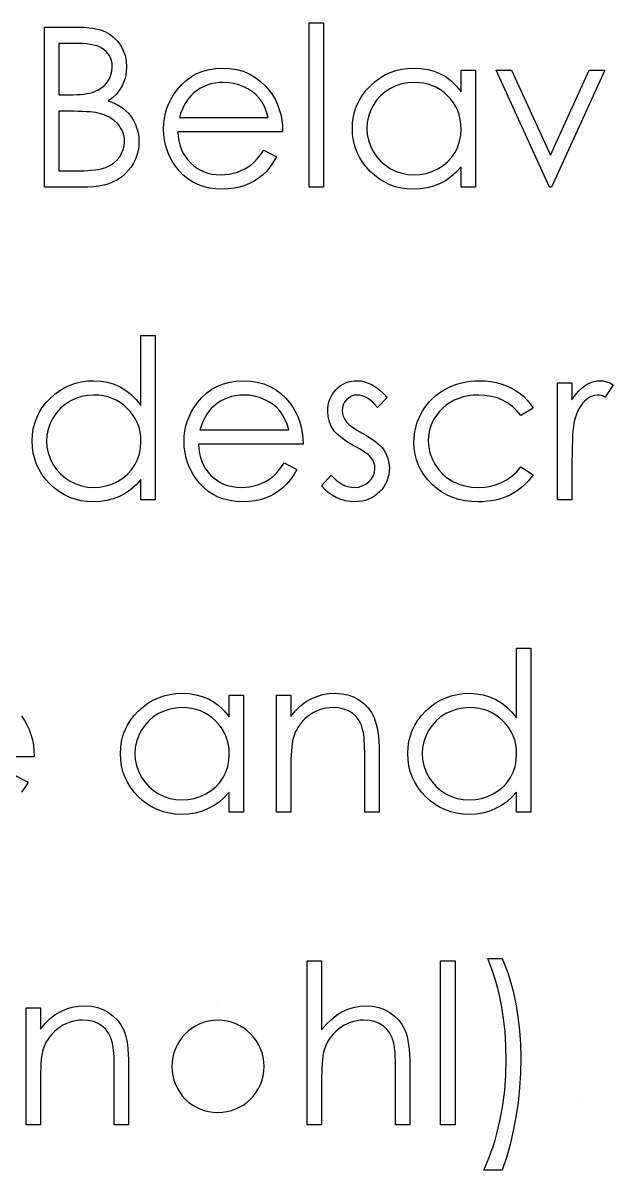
# Model space of a CAD drawing. Header units: millimetres. Extents: x -43 to 250, y -7 to 120.
# Drawn here: x 4.49 to 17.39, y 94.75 to 119.82 of the extents above; entities that cross this region are included whole.
import ezdxf

# ---------------------------------------------------------------- set-up
doc = ezdxf.new("R2010")
doc.units = ezdxf.units.MM

msp = doc.modelspace()

# ---------------------------------------------------------------- linework, layer by layer
at = {"color": 7, "linetype": 'Continuous'}
for p, q in [((8.753, 98.337), (8.753, 98.337)), ((16.694, 96.272), (16.694, 96.272))]:
    msp.add_line(p, q, dxfattribs=at)
at = {"color": 7, "linetype": 'Continuous', "flags": 128}
for points in [[(4.96, 119.734), (5.643, 119.734), (5.643, 119.734), (5.743, 119.733), (5.837, 119.728), (5.926, 119.72), (6.008, 119.709), (6.084, 119.695), (6.154, 119.678), (6.219, 119.658), (6.277, 119.634), (6.382, 119.577), (6.475, 119.508), (6.557, 119.423), (6.627, 119.327), (6.683, 119.22), (6.723, 119.109), (6.747, 118.99), (6.755, 118.867), (6.755, 118.867), (6.749, 118.751), (6.729, 118.641), (6.697, 118.536), (6.652, 118.436), (6.595, 118.344), (6.526, 118.261), (6.444, 118.187), (6.351, 118.122), (6.351, 118.122), (6.469, 118.074), (6.574, 118.023), (6.663, 117.966), (6.738, 117.906), (6.802, 117.841), (6.858, 117.77), (6.907, 117.692), (6.949, 117.607), (6.982, 117.518), (7.005, 117.425), (7.019, 117.328), (7.024, 117.227), (7.024, 117.227), (7.019, 117.125), (7.005, 117.027), (6.982, 116.933), (6.949, 116.843), (6.906, 116.757), (6.853, 116.674), (6.792, 116.596), (6.721, 116.522), (6.642, 116.455), (6.556, 116.396), (6.464, 116.347), (6.366, 116.306), (6.261, 116.275), (6.149, 116.252), (6.032, 116.238), (5.907, 116.234), (5.907, 116.234), (4.96, 116.234), (4.96, 116.234), (4.96, 119.734)], [(10.749, 119.824), (11.063, 119.824), (11.063, 119.824), (11.063, 116.234), (11.063, 116.234), (10.749, 116.234), (10.749, 116.234), (10.749, 119.824)], [(5.274, 119.375), (5.274, 118.253), (5.274, 118.253), (5.485, 118.253), (5.485, 118.253), (5.578, 118.255), (5.664, 118.257), (5.744, 118.263), (5.818, 118.27), (5.885, 118.28), (5.946, 118.292), (6.001, 118.305), (6.049, 118.321), (6.135, 118.36), (6.211, 118.409), (6.278, 118.467), (6.335, 118.535), (6.381, 118.61), (6.414, 118.69), (6.435, 118.773), (6.441, 118.86), (6.441, 118.86), (6.438, 118.919), (6.43, 118.974), (6.416, 119.026), (6.397, 119.075), (6.372, 119.121), (6.341, 119.163), (6.305, 119.202), (6.264, 119.238), (6.216, 119.27), (6.162, 119.298), (6.102, 119.321), (6.034, 119.341), (5.961, 119.355), (5.881, 119.367), (5.794, 119.373), (5.701, 119.375), (5.701, 119.375), (5.274, 119.375)], [(9.752, 117.042), (10.031, 116.895), (10.031, 116.895), (9.962, 116.778), (9.888, 116.673), (9.81, 116.579), (9.726, 116.498), (9.637, 116.427), (9.543, 116.365), (9.443, 116.312), (9.337, 116.268), (9.226, 116.233), (9.107, 116.209), (8.982, 116.194), (8.849, 116.189), (8.849, 116.189), (8.702, 116.195), (8.563, 116.214), (8.433, 116.246), (8.31, 116.29), (8.197, 116.347), (8.091, 116.416), (7.993, 116.498), (7.904, 116.593), (7.824, 116.695), (7.754, 116.801), (7.696, 116.911), (7.648, 117.023), (7.61, 117.139), (7.584, 117.258), (7.568, 117.38), (7.563, 117.506), (7.563, 117.506), (7.568, 117.624), (7.581, 117.739), (7.604, 117.85), (7.636, 117.959), (7.678, 118.064), (7.728, 118.166), (7.789, 118.264), (7.857, 118.36), (7.857, 118.36), (7.955, 118.471), (8.06, 118.569), (8.173, 118.65), (8.294, 118.717), (8.423, 118.769), (8.56, 118.807), (8.704, 118.829), (8.857, 118.837), (8.857, 118.837), (9.014, 118.829), (9.163, 118.805), (9.304, 118.766), (9.437, 118.711), (9.562, 118.64), (9.678, 118.553), (9.787, 118.451), (9.887, 118.333), (9.887, 118.333), (9.952, 118.241), (10.007, 118.145), (10.055, 118.041), (10.093, 117.934), (10.124, 117.82), (10.146, 117.701), (10.16, 117.576), (10.165, 117.446), (10.165, 117.446), (7.877, 117.446), (7.877, 117.446), (7.883, 117.345), (7.897, 117.248), (7.92, 117.156), (7.951, 117.069), (7.988, 116.987), (8.035, 116.909), (8.089, 116.836), (8.152, 116.768), (8.22, 116.706), (8.293, 116.652), (8.369, 116.606), (8.45, 116.569), (8.534, 116.54), (8.622, 116.52), (8.714, 116.507), (8.81, 116.503), (8.81, 116.503), (8.904, 116.507), (8.996, 116.518), (9.087, 116.537), (9.177, 116.563), (9.263, 116.595), (9.342, 116.633), (9.414, 116.675), (9.48, 116.722), (9.544, 116.779), (9.611, 116.852), (9.68, 116.939), (9.752, 117.042)], [(14.383, 118.792), (14.383, 116.234), (14.383, 116.234), (14.069, 116.234), (14.069, 116.234), (14.069, 116.676), (14.069, 116.676), (13.961, 116.559), (13.846, 116.458), (13.724, 116.374), (13.597, 116.306), (13.463, 116.255), (13.323, 116.219), (13.177, 116.196), (13.025, 116.189), (13.025, 116.189), (12.889, 116.195), (12.759, 116.214), (12.633, 116.244), (12.513, 116.286), (12.398, 116.341), (12.287, 116.407), (12.182, 116.486), (12.082, 116.577), (11.99, 116.676), (11.91, 116.781), (11.844, 116.891), (11.788, 117.007), (11.746, 117.127), (11.716, 117.253), (11.697, 117.384), (11.691, 117.52), (11.691, 117.52), (11.697, 117.653), (11.716, 117.782), (11.746, 117.905), (11.79, 118.025), (11.845, 118.138), (11.913, 118.247), (11.992, 118.351), (12.085, 118.45), (12.186, 118.541), (12.293, 118.619), (12.403, 118.686), (12.52, 118.74), (12.641, 118.783), (12.767, 118.813), (12.898, 118.83), (13.034, 118.837), (13.034, 118.837), (13.191, 118.829), (13.339, 118.806), (13.48, 118.766), (13.613, 118.712), (13.739, 118.642), (13.857, 118.552), (13.967, 118.445), (14.069, 118.318), (14.069, 118.318), (14.069, 118.792), (14.069, 118.792), (14.383, 118.792)], [(14.832, 118.792), (15.172, 118.792), (15.172, 118.792), (16.021, 116.93), (16.021, 116.93), (16.87, 118.792), (16.87, 118.792), (17.21, 118.792), (17.21, 118.792), (16.044, 116.234), (16.044, 116.234), (15.999, 116.234), (15.999, 116.234), (14.832, 118.792)], [(9.851, 117.76), (9.814, 117.884), (9.769, 117.995), (9.716, 118.092), (9.656, 118.176), (9.587, 118.25), (9.507, 118.317), (9.417, 118.376), (9.317, 118.427), (9.21, 118.469), (9.1, 118.499), (8.988, 118.517), (8.873, 118.522), (8.873, 118.522), (8.779, 118.519), (8.688, 118.508), (8.6, 118.489), (8.517, 118.463), (8.436, 118.429), (8.359, 118.388), (8.285, 118.339), (8.214, 118.283), (8.214, 118.283), (8.165, 118.236), (8.12, 118.185), (8.077, 118.128), (8.037, 118.065), (8.001, 117.997), (7.967, 117.923), (7.937, 117.844), (7.91, 117.76), (7.91, 117.76), (9.851, 117.76)], [(13.039, 118.522), (12.901, 118.514), (12.769, 118.49), (12.643, 118.448), (12.522, 118.391), (12.41, 118.318), (12.309, 118.232), (12.221, 118.133), (12.145, 118.02), (12.084, 117.9), (12.04, 117.775), (12.014, 117.647), (12.005, 117.516), (12.005, 117.516), (12.014, 117.386), (12.04, 117.258), (12.084, 117.134), (12.146, 117.012), (12.223, 116.898), (12.312, 116.798), (12.412, 116.711), (12.525, 116.637), (12.647, 116.578), (12.772, 116.537), (12.902, 116.512), (13.036, 116.503), (13.036, 116.503), (13.172, 116.512), (13.304, 116.536), (13.433, 116.578), (13.557, 116.636), (13.673, 116.708), (13.775, 116.792), (13.862, 116.888), (13.936, 116.995), (13.994, 117.113), (14.036, 117.237), (14.061, 117.368), (14.069, 117.507), (14.069, 117.507), (14.064, 117.613), (14.05, 117.715), (14.027, 117.812), (13.995, 117.905), (13.953, 117.993), (13.902, 118.077), (13.841, 118.156), (13.771, 118.231), (13.695, 118.3), (13.614, 118.359), (13.529, 118.409), (13.44, 118.45), (13.346, 118.482), (13.248, 118.504), (13.145, 118.518), (13.039, 118.522)], [(5.274, 117.894), (5.274, 116.593), (5.274, 116.593), (5.722, 116.593), (5.722, 116.593), (5.818, 116.594), (5.907, 116.597), (5.989, 116.603), (6.065, 116.611), (6.134, 116.621), (6.197, 116.634), (6.253, 116.648), (6.302, 116.665), (6.39, 116.707), (6.468, 116.758), (6.538, 116.82), (6.598, 116.892), (6.647, 116.972), (6.682, 117.054), (6.703, 117.139), (6.71, 117.227), (6.71, 117.227), (6.708, 117.283), (6.7, 117.337), (6.689, 117.389), (6.672, 117.439), (6.651, 117.487), (6.624, 117.534), (6.593, 117.579), (6.557, 117.622), (6.474, 117.699), (6.376, 117.764), (6.264, 117.815), (6.137, 117.853), (6.137, 117.853), (6.086, 117.863), (6.026, 117.871), (5.957, 117.878), (5.88, 117.884), (5.794, 117.889), (5.699, 117.891), (5.595, 117.894), (5.483, 117.894), (5.483, 117.894), (5.274, 117.894)], [(7.383, 112.99), (7.383, 109.401), (7.383, 109.401), (7.069, 109.401), (7.069, 109.401), (7.069, 109.843), (7.069, 109.843), (6.961, 109.725), (6.846, 109.624), (6.724, 109.54), (6.597, 109.473), (6.463, 109.422), (6.323, 109.385), (6.177, 109.363), (6.025, 109.356), (6.025, 109.356), (5.889, 109.362), (5.759, 109.38), (5.633, 109.41), (5.513, 109.453), (5.398, 109.507), (5.287, 109.574), (5.182, 109.652), (5.082, 109.744), (4.99, 109.843), (4.91, 109.948), (4.844, 110.058), (4.788, 110.173), (4.746, 110.294), (4.716, 110.419), (4.697, 110.551), (4.691, 110.687), (4.691, 110.687), (4.697, 110.82), (4.716, 110.949), (4.746, 111.072), (4.79, 111.191), (4.845, 111.305), (4.913, 111.414), (4.992, 111.518), (5.085, 111.617), (5.186, 111.707), (5.293, 111.786), (5.403, 111.852), (5.52, 111.906), (5.641, 111.949), (5.767, 111.979), (5.898, 111.997), (6.034, 112.003), (6.034, 112.003), (6.191, 111.995), (6.339, 111.97), (6.48, 111.927), (6.613, 111.868), (6.739, 111.792), (6.857, 111.7), (6.967, 111.59), (7.069, 111.463), (7.069, 111.463), (7.069, 112.99), (7.069, 112.99), (7.383, 112.99)], [(10.2, 110.208), (10.479, 110.062), (10.479, 110.062), (10.411, 109.945), (10.337, 109.84), (10.259, 109.746), (10.174, 109.664), (10.085, 109.593), (9.991, 109.532), (9.891, 109.478), (9.786, 109.434), (9.675, 109.4), (9.556, 109.375), (9.431, 109.361), (9.298, 109.356), (9.298, 109.356), (9.151, 109.362), (9.012, 109.381), (8.882, 109.413), (8.759, 109.457), (8.645, 109.514), (8.539, 109.583), (8.441, 109.665), (8.352, 109.76), (8.272, 109.862), (8.203, 109.968), (8.145, 110.077), (8.097, 110.19), (8.059, 110.306), (8.033, 110.424), (8.017, 110.547), (8.012, 110.673), (8.012, 110.673), (8.016, 110.79), (8.03, 110.905), (8.053, 111.017), (8.085, 111.125), (8.127, 111.231), (8.177, 111.332), (8.237, 111.431), (8.306, 111.526), (8.306, 111.526), (8.403, 111.638), (8.509, 111.735), (8.622, 111.817), (8.743, 111.884), (8.872, 111.936), (9.009, 111.974), (9.153, 111.996), (9.306, 112.003), (9.306, 112.003), (9.463, 111.996), (9.612, 111.972), (9.753, 111.932), (9.886, 111.878), (10.01, 111.807), (10.127, 111.72), (10.235, 111.618), (10.336, 111.5), (10.336, 111.5), (10.4, 111.408), (10.456, 111.311), (10.503, 111.208), (10.542, 111.1), (10.573, 110.987), (10.595, 110.867), (10.608, 110.743), (10.614, 110.612), (10.614, 110.612), (8.326, 110.612), (8.326, 110.612), (8.332, 110.511), (8.346, 110.414), (8.368, 110.323), (8.399, 110.236), (8.437, 110.154), (8.483, 110.076), (8.538, 110.003), (8.6, 109.934), (8.669, 109.873), (8.741, 109.819), (8.818, 109.773), (8.898, 109.736), (8.983, 109.707), (9.071, 109.687), (9.163, 109.674), (9.259, 109.67), (9.259, 109.67), (9.353, 109.673), (9.445, 109.685), (9.536, 109.704), (9.626, 109.729), (9.712, 109.762), (9.791, 109.8), (9.863, 109.842), (9.929, 109.889), (9.993, 109.945), (10.06, 110.018), (10.129, 110.105), (10.2, 110.208)], [(12.454, 111.639), (12.241, 111.42), (12.241, 111.42), (12.185, 111.483), (12.129, 111.538), (12.072, 111.584), (12.018, 111.622), (11.962, 111.651), (11.908, 111.672), (11.853, 111.685), (11.799, 111.689), (11.799, 111.689), (11.733, 111.683), (11.672, 111.663), (11.615, 111.631), (11.564, 111.585), (11.521, 111.531), (11.491, 111.474), (11.473, 111.411), (11.467, 111.345), (11.467, 111.345), (11.472, 111.285), (11.488, 111.226), (11.516, 111.169), (11.554, 111.113), (11.554, 111.113), (11.578, 111.084), (11.609, 111.055), (11.645, 111.023), (11.688, 110.991), (11.737, 110.957), (11.792, 110.923), (11.852, 110.886), (11.919, 110.849), (11.919, 110.849), (12, 110.803), (12.075, 110.757), (12.143, 110.712), (12.204, 110.667), (12.258, 110.622), (12.305, 110.578), (12.346, 110.534), (12.38, 110.49), (12.38, 110.49), (12.431, 110.4), (12.469, 110.304), (12.491, 110.202), (12.499, 110.095), (12.499, 110.095), (12.495, 110.019), (12.485, 109.946), (12.469, 109.876), (12.445, 109.809), (12.415, 109.745), (12.378, 109.684), (12.335, 109.626), (12.284, 109.57), (12.229, 109.52), (12.171, 109.476), (12.109, 109.44), (12.044, 109.41), (11.975, 109.386), (11.903, 109.369), (11.828, 109.359), (11.749, 109.356), (11.749, 109.356), (11.643, 109.361), (11.54, 109.379), (11.439, 109.408), (11.34, 109.448), (11.247, 109.498), (11.162, 109.558), (11.086, 109.626), (11.018, 109.702), (11.018, 109.702), (11.226, 109.939), (11.226, 109.939), (11.286, 109.876), (11.347, 109.821), (11.41, 109.775), (11.472, 109.737), (11.536, 109.708), (11.601, 109.687), (11.666, 109.674), (11.733, 109.67), (11.733, 109.67), (11.824, 109.678), (11.907, 109.701), (11.983, 109.739), (12.053, 109.793), (12.11, 109.856), (12.152, 109.927), (12.176, 110.001), (12.185, 110.081), (12.185, 110.081), (12.179, 110.148), (12.163, 110.211), (12.136, 110.27), (12.098, 110.325), (12.098, 110.325), (12.074, 110.352), (12.042, 110.381), (12.004, 110.412), (11.959, 110.444), (11.907, 110.478), (11.848, 110.513), (11.783, 110.55), (11.711, 110.589), (11.711, 110.589), (11.633, 110.633), (11.561, 110.677), (11.497, 110.722), (11.438, 110.765), (11.386, 110.809), (11.341, 110.852), (11.302, 110.895), (11.27, 110.938), (11.27, 110.938), (11.218, 111.027), (11.182, 111.123), (11.16, 111.224), (11.153, 111.332), (11.153, 111.332), (11.155, 111.403), (11.164, 111.47), (11.178, 111.535), (11.198, 111.597), (11.224, 111.655), (11.256, 111.71), (11.293, 111.763), (11.336, 111.812), (11.383, 111.857), (11.434, 111.895), (11.487, 111.928), (11.543, 111.956), (11.603, 111.977), (11.665, 111.991), (11.73, 112), (11.799, 112.003), (11.799, 112.003), (11.88, 111.998), (11.962, 111.981), (12.044, 111.952), (12.126, 111.912), (12.207, 111.861), (12.289, 111.799), (12.372, 111.725), (12.454, 111.639)], [(15.64, 111.404), (15.377, 111.24), (15.377, 111.24), (15.288, 111.346), (15.19, 111.437), (15.086, 111.514), (14.974, 111.577), (14.853, 111.626), (14.725, 111.661), (14.589, 111.682), (14.446, 111.689), (14.446, 111.689), (14.331, 111.684), (14.22, 111.671), (14.115, 111.648), (14.015, 111.616), (13.919, 111.575), (13.829, 111.524), (13.743, 111.465), (13.663, 111.397), (13.59, 111.322), (13.527, 111.243), (13.473, 111.16), (13.429, 111.073), (13.395, 110.982), (13.371, 110.888), (13.356, 110.789), (13.351, 110.687), (13.351, 110.687), (13.36, 110.553), (13.387, 110.423), (13.432, 110.297), (13.494, 110.175), (13.573, 110.062), (13.665, 109.962), (13.769, 109.875), (13.888, 109.802), (14.017, 109.744), (14.153, 109.703), (14.296, 109.678), (14.448, 109.67), (14.448, 109.67), (14.587, 109.677), (14.719, 109.698), (14.845, 109.733), (14.965, 109.782), (15.077, 109.845), (15.183, 109.922), (15.284, 110.013), (15.377, 110.119), (15.377, 110.119), (15.64, 109.946), (15.64, 109.946), (15.592, 109.878), (15.54, 109.814), (15.484, 109.753), (15.424, 109.697), (15.361, 109.645), (15.293, 109.596), (15.222, 109.551), (15.147, 109.511), (15.068, 109.474), (14.987, 109.443), (14.904, 109.416), (14.817, 109.394), (14.728, 109.378), (14.635, 109.366), (14.54, 109.358), (14.443, 109.356), (14.443, 109.356), (14.294, 109.361), (14.153, 109.38), (14.017, 109.409), (13.888, 109.45), (13.766, 109.504), (13.649, 109.569), (13.54, 109.646), (13.437, 109.735), (13.343, 109.833), (13.262, 109.936), (13.194, 110.043), (13.137, 110.156), (13.093, 110.274), (13.062, 110.397), (13.043, 110.525), (13.037, 110.658), (13.037, 110.658), (13.04, 110.749), (13.049, 110.838), (13.063, 110.926), (13.084, 111.011), (13.11, 111.095), (13.142, 111.178), (13.18, 111.259), (13.224, 111.338), (13.273, 111.414), (13.326, 111.486), (13.384, 111.554), (13.446, 111.617), (13.512, 111.676), (13.583, 111.73), (13.658, 111.781), (13.738, 111.827), (13.82, 111.869), (13.906, 111.904), (13.994, 111.935), (14.084, 111.959), (14.176, 111.979), (14.271, 111.992), (14.369, 112), (14.469, 112.003), (14.469, 112.003), (14.594, 111.998), (14.718, 111.984), (14.84, 111.96), (14.959, 111.925), (15.073, 111.883), (15.178, 111.836), (15.273, 111.782), (15.36, 111.722), (15.439, 111.655), (15.512, 111.58), (15.579, 111.496), (15.64, 111.404)], [(16.178, 111.958), (16.492, 111.958), (16.492, 111.958), (16.492, 111.582), (16.492, 111.582), (16.564, 111.686), (16.637, 111.774), (16.712, 111.846), (16.79, 111.904), (16.869, 111.947), (16.95, 111.979), (17.032, 111.997), (17.116, 112.003), (17.116, 112.003), (17.182, 111.998), (17.249, 111.981), (17.318, 111.954), (17.39, 111.916), (17.39, 111.916), (17.217, 111.644), (17.217, 111.644), (17.172, 111.663), (17.13, 111.678), (17.091, 111.686), (17.057, 111.689), (17.057, 111.689), (16.982, 111.681), (16.907, 111.655), (16.835, 111.613), (16.764, 111.555), (16.729, 111.519), (16.697, 111.478), (16.668, 111.433), (16.64, 111.383), (16.614, 111.329), (16.59, 111.27), (16.568, 111.206), (16.548, 111.138), (16.548, 111.138), (16.535, 111.077), (16.524, 111.002), (16.514, 110.913), (16.506, 110.81), (16.5, 110.694), (16.496, 110.563), (16.493, 110.419), (16.492, 110.26), (16.492, 110.26), (16.492, 109.401), (16.492, 109.401), (16.178, 109.401), (16.178, 109.401), (16.178, 111.958)], [(6.039, 111.689), (5.901, 111.681), (5.769, 111.656), (5.643, 111.615), (5.522, 111.557), (5.41, 111.485), (5.309, 111.399), (5.221, 111.3), (5.145, 111.187), (5.084, 111.067), (5.04, 110.942), (5.014, 110.814), (5.005, 110.683), (5.005, 110.683), (5.014, 110.553), (5.04, 110.425), (5.084, 110.3), (5.146, 110.178), (5.223, 110.065), (5.312, 109.964), (5.412, 109.877), (5.525, 109.804), (5.647, 109.745), (5.772, 109.704), (5.902, 109.678), (6.036, 109.67), (6.036, 109.67), (6.172, 109.678), (6.304, 109.703), (6.433, 109.744), (6.557, 109.802), (6.673, 109.875), (6.775, 109.959), (6.862, 110.055), (6.936, 110.162), (6.994, 110.279), (7.036, 110.404), (7.061, 110.535), (7.069, 110.674), (7.069, 110.674), (7.064, 110.78), (7.05, 110.881), (7.027, 110.979), (6.995, 111.071), (6.953, 111.16), (6.902, 111.244), (6.841, 111.323), (6.771, 111.398), (6.695, 111.466), (6.614, 111.526), (6.529, 111.576), (6.44, 111.616), (6.346, 111.648), (6.248, 111.671), (6.145, 111.685), (6.039, 111.689)], [(10.3, 110.926), (10.263, 111.05), (10.217, 111.161), (10.165, 111.259), (10.104, 111.343), (10.036, 111.417), (9.956, 111.484), (9.866, 111.543), (9.766, 111.594), (9.659, 111.636), (9.549, 111.665), (9.437, 111.684), (9.322, 111.689), (9.322, 111.689), (9.228, 111.686), (9.137, 111.674), (9.049, 111.655), (8.966, 111.63), (8.884, 111.595), (8.807, 111.555), (8.734, 111.505), (8.663, 111.449), (8.663, 111.449), (8.614, 111.403), (8.568, 111.351), (8.525, 111.294), (8.486, 111.232), (8.45, 111.163), (8.416, 111.09), (8.386, 111.011), (8.359, 110.926), (8.359, 110.926), (10.3, 110.926)], [(15.595, 106.157), (15.595, 102.567), (15.595, 102.567), (15.281, 102.567), (15.281, 102.567), (15.281, 103.01), (15.281, 103.01), (15.172, 102.892), (15.058, 102.791), (14.936, 102.707), (14.808, 102.64), (14.674, 102.588), (14.535, 102.552), (14.388, 102.529), (14.236, 102.522), (14.236, 102.522), (14.101, 102.529), (13.97, 102.547), (13.845, 102.577), (13.724, 102.619), (13.609, 102.674), (13.499, 102.741), (13.393, 102.819), (13.293, 102.91), (13.201, 103.01), (13.122, 103.114), (13.055, 103.224), (13, 103.34), (12.957, 103.461), (12.927, 103.586), (12.909, 103.717), (12.903, 103.853), (12.903, 103.853), (12.909, 103.986), (12.927, 104.115), (12.958, 104.239), (13.001, 104.358), (13.057, 104.472), (13.124, 104.58), (13.204, 104.685), (13.297, 104.784), (13.398, 104.874), (13.504, 104.953), (13.615, 105.019), (13.731, 105.073), (13.853, 105.116), (13.979, 105.146), (14.11, 105.164), (14.246, 105.17), (14.246, 105.17), (14.402, 105.161), (14.551, 105.136), (14.692, 105.093), (14.825, 105.035), (14.951, 104.959), (15.069, 104.866), (15.178, 104.756), (15.281, 104.63), (15.281, 104.63), (15.281, 106.157), (15.281, 106.157), (15.595, 106.157)], [(9.313, 105.125), (9.313, 102.567), (9.313, 102.567), (8.999, 102.567), (8.999, 102.567), (8.999, 103.01), (8.999, 103.01), (8.89, 102.892), (8.776, 102.791), (8.654, 102.707), (8.526, 102.64), (8.392, 102.588), (8.253, 102.552), (8.106, 102.529), (7.954, 102.522), (7.954, 102.522), (7.819, 102.529), (7.688, 102.547), (7.563, 102.577), (7.442, 102.619), (7.327, 102.674), (7.216, 102.741), (7.111, 102.819), (7.011, 102.91), (6.919, 103.01), (6.84, 103.114), (6.773, 103.224), (6.718, 103.34), (6.675, 103.461), (6.645, 103.586), (6.627, 103.717), (6.621, 103.853), (6.621, 103.853), (6.627, 103.986), (6.645, 104.115), (6.676, 104.239), (6.719, 104.358), (6.775, 104.472), (6.842, 104.58), (6.922, 104.685), (7.015, 104.784), (7.115, 104.874), (7.222, 104.953), (7.333, 105.019), (7.449, 105.073), (7.571, 105.116), (7.697, 105.146), (7.828, 105.164), (7.964, 105.17), (7.964, 105.17), (8.12, 105.162), (8.269, 105.139), (8.41, 105.1), (8.543, 105.046), (8.668, 104.975), (8.787, 104.885), (8.896, 104.778), (8.999, 104.652), (8.999, 104.652), (8.999, 105.125), (8.999, 105.125), (9.313, 105.125)], [(10.031, 105.125), (10.345, 105.125), (10.345, 105.125), (10.345, 104.664), (10.345, 104.664), (10.448, 104.787), (10.556, 104.893), (10.669, 104.98), (10.789, 105.049), (10.913, 105.102), (11.042, 105.14), (11.178, 105.162), (11.318, 105.17), (11.318, 105.17), (11.46, 105.161), (11.593, 105.134), (11.718, 105.089), (11.834, 105.025), (11.939, 104.947), (12.03, 104.856), (12.106, 104.752), (12.167, 104.636), (12.192, 104.57), (12.214, 104.496), (12.232, 104.414), (12.248, 104.323), (12.259, 104.223), (12.267, 104.115), (12.273, 103.998), (12.274, 103.874), (12.274, 103.874), (12.274, 102.567), (12.274, 102.567), (11.96, 102.567), (11.96, 102.567), (11.96, 103.77), (11.96, 103.77), (11.96, 103.875), (11.958, 103.97), (11.955, 104.057), (11.951, 104.134), (11.946, 104.202), (11.939, 104.261), (11.932, 104.312), (11.923, 104.352), (11.923, 104.352), (11.887, 104.47), (11.838, 104.573), (11.774, 104.659), (11.698, 104.73), (11.608, 104.785), (11.506, 104.824), (11.391, 104.848), (11.263, 104.856), (11.263, 104.856), (11.188, 104.853), (11.114, 104.844), (11.042, 104.828), (10.972, 104.807), (10.904, 104.779), (10.838, 104.746), (10.775, 104.706), (10.713, 104.661), (10.655, 104.61), (10.602, 104.558), (10.554, 104.502), (10.512, 104.443), (10.475, 104.381), (10.442, 104.317), (10.415, 104.249), (10.393, 104.179), (10.393, 104.179), (10.382, 104.127), (10.372, 104.065), (10.364, 103.994), (10.357, 103.913), (10.352, 103.822), (10.348, 103.722), (10.346, 103.612), (10.345, 103.492), (10.345, 103.492), (10.345, 102.567), (10.345, 102.567), (10.031, 102.567), (10.031, 102.567), (10.031, 105.125)], [(7.968, 104.856), (7.831, 104.847), (7.699, 104.823), (7.573, 104.781), (7.451, 104.724), (7.339, 104.652), (7.239, 104.566), (7.151, 104.467), (7.074, 104.354), (7.013, 104.233), (6.97, 104.108), (6.943, 103.981), (6.935, 103.85), (6.935, 103.85), (6.944, 103.719), (6.97, 103.592), (7.014, 103.467), (7.076, 103.345), (7.153, 103.231), (7.241, 103.131), (7.342, 103.044), (7.455, 102.97), (7.576, 102.912), (7.702, 102.87), (7.831, 102.845), (7.965, 102.837), (7.965, 102.837), (8.101, 102.845), (8.234, 102.87), (8.362, 102.911), (8.487, 102.969), (8.603, 103.041), (8.705, 103.125), (8.792, 103.221), (8.865, 103.329), (8.924, 103.446), (8.966, 103.571), (8.99, 103.702), (8.999, 103.841), (8.999, 103.841), (8.994, 103.946), (8.98, 104.048), (8.957, 104.146), (8.924, 104.238), (8.882, 104.326), (8.831, 104.411), (8.771, 104.49), (8.701, 104.565), (8.624, 104.633), (8.544, 104.692), (8.458, 104.742), (8.369, 104.783), (8.275, 104.815), (8.177, 104.838), (8.075, 104.852), (7.968, 104.856)], [(14.25, 104.856), (14.113, 104.847), (13.981, 104.823), (13.855, 104.781), (13.733, 104.724), (13.621, 104.652), (13.521, 104.566), (13.433, 104.467), (13.356, 104.354), (13.295, 104.233), (13.252, 104.108), (13.225, 103.981), (13.217, 103.85), (13.217, 103.85), (13.226, 103.719), (13.252, 103.592), (13.296, 103.467), (13.358, 103.345), (13.435, 103.231), (13.523, 103.131), (13.624, 103.044), (13.737, 102.97), (13.858, 102.912), (13.984, 102.87), (14.113, 102.845), (14.247, 102.837), (14.247, 102.837), (14.383, 102.845), (14.516, 102.87), (14.644, 102.911), (14.769, 102.969), (14.885, 103.041), (14.987, 103.125), (15.074, 103.221), (15.148, 103.329), (15.206, 103.446), (15.248, 103.571), (15.272, 103.702), (15.281, 103.841), (15.281, 103.841), (15.276, 103.946), (15.262, 104.048), (15.239, 104.146), (15.206, 104.238), (15.164, 104.326), (15.113, 104.411), (15.053, 104.49), (14.983, 104.565), (14.906, 104.633), (14.826, 104.692), (14.74, 104.742), (14.651, 104.783), (14.557, 104.815), (14.459, 104.838), (14.357, 104.852), (14.25, 104.856)], [(4.458, 104.666), (4.522, 104.575), (4.577, 104.478), (4.625, 104.375), (4.664, 104.267), (4.695, 104.153), (4.717, 104.034), (4.73, 103.909), (4.736, 103.779), (4.736, 103.779), (2.447, 103.779)], [(4.322, 103.375), (4.601, 103.228), (4.601, 103.228), (4.533, 103.111), (4.459, 103.006)], [(10.704, 99.324), (11.018, 99.324), (11.018, 99.324), (11.018, 97.809), (11.018, 97.809), (11.122, 97.933), (11.231, 98.04), (11.345, 98.131), (11.464, 98.205), (11.588, 98.262), (11.718, 98.304), (11.852, 98.328), (11.991, 98.337), (11.991, 98.337), (12.133, 98.327), (12.266, 98.301), (12.391, 98.255), (12.507, 98.192), (12.612, 98.114), (12.703, 98.023), (12.779, 97.919), (12.84, 97.804), (12.865, 97.739), (12.887, 97.664), (12.905, 97.582), (12.921, 97.491), (12.932, 97.391), (12.94, 97.283), (12.946, 97.166), (12.947, 97.04), (12.947, 97.04), (12.947, 95.734), (12.947, 95.734), (12.633, 95.734), (12.633, 95.734), (12.633, 96.937), (12.633, 96.937), (12.633, 97.042), (12.631, 97.137), (12.628, 97.223), (12.624, 97.301), (12.619, 97.369), (12.613, 97.428), (12.605, 97.478), (12.597, 97.519), (12.597, 97.519), (12.559, 97.637), (12.509, 97.739), (12.445, 97.825), (12.369, 97.896), (12.28, 97.952), (12.178, 97.991), (12.063, 98.015), (11.936, 98.022), (11.936, 98.022), (11.86, 98.02), (11.786, 98.011), (11.714, 97.995), (11.645, 97.974), (11.577, 97.946), (11.512, 97.913), (11.448, 97.873), (11.386, 97.828), (11.328, 97.777), (11.275, 97.724), (11.228, 97.668), (11.185, 97.61), (11.148, 97.548), (11.115, 97.483), (11.088, 97.415), (11.066, 97.345), (11.066, 97.345), (11.055, 97.294), (11.045, 97.233), (11.037, 97.162), (11.03, 97.081), (11.025, 96.99), (11.021, 96.889), (11.019, 96.779), (11.018, 96.659), (11.018, 96.659), (11.018, 95.734), (11.018, 95.734), (10.704, 95.734), (10.704, 95.734), (10.704, 99.324)], [(13.621, 99.324), (13.935, 99.324), (13.935, 99.324), (13.935, 95.734), (13.935, 95.734), (13.621, 95.734), (13.621, 95.734), (13.621, 99.324)], [(14.967, 94.747), (14.563, 94.747), (14.563, 94.747), (14.618, 94.867), (14.67, 94.994), (14.72, 95.124), (14.766, 95.259), (14.81, 95.4), (14.85, 95.545), (14.887, 95.696), (14.922, 95.851), (14.981, 96.169), (15.023, 96.493), (15.048, 96.821), (15.056, 97.154), (15.056, 97.154), (15.049, 97.463), (15.03, 97.765), (14.995, 98.062), (14.948, 98.353), (14.89, 98.633), (14.821, 98.896), (14.742, 99.141), (14.653, 99.369), (14.653, 99.369), (14.967, 99.369), (14.967, 99.369), (15.012, 99.261), (15.055, 99.15), (15.096, 99.033), (15.134, 98.912), (15.17, 98.786), (15.203, 98.656), (15.234, 98.52), (15.262, 98.38), (15.31, 98.093), (15.343, 97.8), (15.363, 97.501), (15.371, 97.197), (15.371, 97.197), (15.364, 96.868), (15.345, 96.545), (15.312, 96.225), (15.267, 95.909), (15.209, 95.601), (15.141, 95.305), (15.059, 95.02), (14.967, 94.747)], [(4.556, 98.292), (4.871, 98.292), (4.871, 98.292), (4.871, 97.83), (4.871, 97.83), (4.974, 97.954), (5.082, 98.06), (5.195, 98.147), (5.314, 98.216), (5.438, 98.269), (5.568, 98.306), (5.703, 98.329), (5.844, 98.337), (5.844, 98.337), (5.985, 98.327), (6.119, 98.301), (6.243, 98.255), (6.36, 98.192), (6.465, 98.114), (6.556, 98.022), (6.632, 97.919), (6.693, 97.802), (6.718, 97.737), (6.74, 97.663), (6.758, 97.581), (6.773, 97.49), (6.785, 97.39), (6.793, 97.282), (6.799, 97.165), (6.8, 97.04), (6.8, 97.04), (6.8, 95.734), (6.8, 95.734), (6.486, 95.734), (6.486, 95.734), (6.486, 96.937), (6.486, 96.937), (6.485, 97.042), (6.484, 97.137), (6.481, 97.223), (6.477, 97.301), (6.471, 97.369), (6.465, 97.428), (6.457, 97.478), (6.449, 97.519), (6.449, 97.519), (6.413, 97.637), (6.363, 97.739), (6.3, 97.825), (6.224, 97.896), (6.134, 97.952), (6.032, 97.991), (5.917, 98.015), (5.789, 98.022), (5.789, 98.022), (5.713, 98.02), (5.64, 98.011), (5.567, 97.995), (5.498, 97.974), (5.43, 97.946), (5.364, 97.913), (5.3, 97.873), (5.239, 97.828), (5.18, 97.777), (5.128, 97.724), (5.08, 97.668), (5.037, 97.61), (5, 97.548), (4.968, 97.483), (4.941, 97.415), (4.919, 97.345), (4.919, 97.345), (4.908, 97.293), (4.898, 97.232), (4.889, 97.161), (4.882, 97.079), (4.878, 96.989), (4.873, 96.889), (4.871, 96.779), (4.871, 96.659), (4.871, 96.659), (4.871, 95.734), (4.871, 95.734), (4.556, 95.734), (4.556, 95.734), (4.556, 98.292)]]:
    msp.add_lwpolyline(points, dxfattribs=at)
at = {"color": 7, "linetype": 'Continuous'}
msp.add_arc((8.752, 97.013), 1.009, 90.0000132166, 89.9999867862, dxfattribs=at)

doc.saveas('drawing.dxf')
